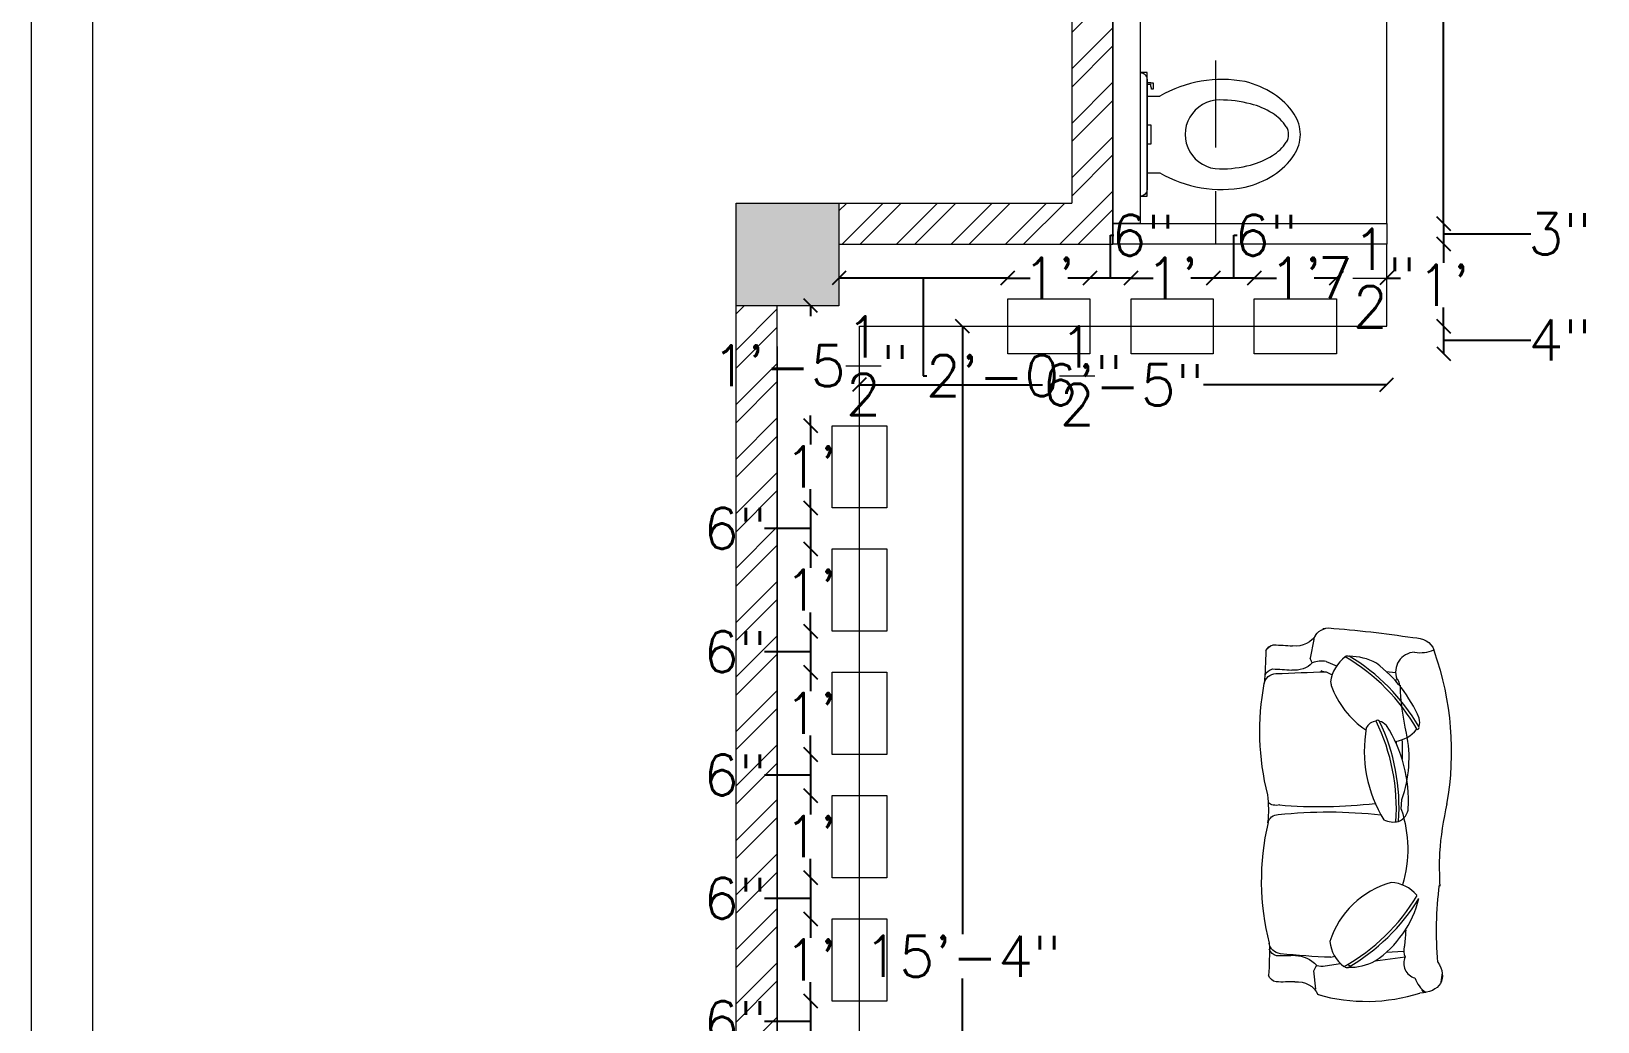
# Model space of a CAD drawing. Header units: inches. Extents: x 111501 to 134888, y 46021 to 52102.
# Drawn here: x 114768.6 to 114997.3, y 48904.9 to 49049.5 of the extents above; entities that cross this region are included whole.
import ezdxf

# ---------------------------------------------------------------- set-up
doc = ezdxf.new("R2010")
doc.units = ezdxf.units.IN
doc.header["$MEASUREMENT"] = 0
doc.linetypes.add('DASHED', pattern=[19.05, 12.7, -6.35])
for name, color, linetype, lineweight in [('column', 252, 'Continuous', 9), ('dimension', 250, 'Continuous', 0), ('FURNITURE', 14, 'Continuous', 18), ('SHEET', 7, 'Continuous', 30), ('wall', 7, 'Continuous', 9)]:
    doc.layers.add(name, color=color, linetype=linetype, lineweight=lineweight)
doc.styles.get("Standard").update_dxf_attribs({"font": 'txt.shx', "height": 6})
doc.dimstyles.new('Standard$0', dxfattribs={"dimtxt": 4, "dimasz": 2, "dimexe": 0.125, "dimexo": 0.125, "dimgap": 0.25, "dimtad": 0, "dimtih": 1, "dimtoh": 1, "dimdec": 1, "dimlfac": -1, "dimzin": 0, "dimdsep": 46, "dimlunit": 4, "dimtxsty": 'Standard', "dimblk": 'OBLIQUE', "dimblk1": 'DOTSMALL', "dimblk2": 'DOTSMALL', "dimcen": 0, "dimse1": 1, "dimse2": 1, "dimadec": 0, "dimazin": 0, "dimtfac": 1, "dimtdec": 1, "dimtofl": 0, "dimtmove": 0, "dimatfit": 3, "dimfxl": 1, "dimtolj": 1, "dimtzin": 0, "dimarcsym": 0})
pattern_1 = [(45, (15993.2226, 1823.8855), (-3.97747564, 3.97747564), []), (45, (15995.874, 1823.8855), (-3.97747564, 3.97747564), [])]

# ---------------------------------------------------------------- blocks, each defined once
blk = doc.blocks.new('so')
at = {"layer": 'FURNITURE'}
for p, q in [((93769.7, 46908.55), (93770.47, 46908.35)), ((93752.34, 46905.16), (93752.51, 46906.52)), ((93770.77, 46907.56), (93771.08, 46904.87)), ((93762.11, 46903.43), (93757.75, 46902.84)), ((93769.43, 46904.14), (93767.18, 46903.8)), ((93760.52, 46902.13), (93757.93, 46901.98)), ((93768.58, 46902.89), (93768.03, 46902.73)), ((93758.31, 46881.28), (93758.24, 46879.86)), ((93759.31, 46862.37), (93758.99, 46862.39)), ((93760.5, 46861.17), (93759.13, 46861.32)), ((93769.27, 46859.7), (93767.77, 46860.37)), ((93769.29, 46861.22), (93768.4, 46861.65)), ((93753.59, 46857.91), (93753.48, 46858.34)), ((93771.08, 46856.49), (93771.61, 46859.22)), ((93777.89, 46857.84), (93777.45, 46857.47)), ((93776, 46857.32), (93774.86, 46857.39)), ((93777.45, 46857.47), (93777.04, 46857.3)), ((93769.77, 46854.9), (93769.47, 46854.89))]:
    blk.add_line(p, q, dxfattribs=at)
for centre, radius, start, end in [((93752.46, 46904.62), 4.07, 18.4048, 56.0401), ((93754.78, 46907.41), 0.592, 8.8705, 94.0542), ((93763.41, 46883.52), 25.81, 74.1393, 107.6386), ((93755.74, 46903.77), 2.22, 335.1345, 74.7005), ((93780.54, 46879.15), 29.07, 119.8296, 148.5746), ((93770.84, 46890.55), 15.56, 124.1523, 166.0404), ((93780.63, 46879.22), 28.66, 119.184, 149.2689), ((93765.94, 46896.04), 8.32, 88.95, 117.4194), ((93765.76, 46903.7), 0.425, 39.9333, 118.7173), ((93766.29, 46903.99), 0.425, 39.9333, 118.7173), ((93763.54, 46900.06), 5.23, 5.8481, 53.1687), ((93769.92, 46901.55), 2.64, 74.0148, 100.6563), ((93755.09, 46901.83), 2.85, 350.2141, 20.7648), ((93756.37, 46904.5), 12.96, 285.2491, 342.4773), ((93759.97, 46897.06), 5.07, 219.4617, 267.8877), ((93759.56, 46880.94), 2.28, 111.7738, 176.8067), ((93787.71, 46881), 29.07, 175.9325, 205.5687), ((93759.48, 46879.97), 3.18, 64.5085, 103.8842), ((93787.69, 46881.11), 28.66, 175.9605, 206.263), ((93744.39, 46872.73), 19.32, 350.1279, 31.5529), ((93777.5, 46879.99), 20.24, 176.5091, 212.6661), ((93759.92, 46866.36), 5.07, 98.3846, 139.5125), ((93679.26, 46871.47), 79.79, 359.9178, 0.1427), ((93757.39, 46868.51), 1.77, 156.9035, 196.4041), ((93756.02, 46869.34), 0.305, 93.719, 203.897), ((93780.82, 46883.9), 29.07, 210.3996, 239.1446), ((93780.9, 46883.82), 28.66, 209.7053, 239.7902), ((93761.85, 46870.2), 1.77, 219.5642, 259.0648), ((93761.83, 46870.19), 1.77, 275.2559, 334.0143), ((93755.99, 46858.63), 13.37, 20.038, 55.9443), ((93774.12, 46875.91), 20.07, 203.2376, 232.6739), ((93761.77, 46868.6), 0.305, 212.0713, 322.2493), ((93756.27, 46861.23), 2.87, 271.8187, 21.7343), ((93763.43, 46863.29), 5.23, 305.8056, 353.1262), ((93764.3, 46862.3), 4.34, 4.7503, 12.2324), ((93765.91, 46867.27), 8.32, 241.5549, 270.0243), ((93769.85, 46864.16), 4.5, 262.578, 288.7751), ((93755.56, 46853.08), 5.35, 81.4491, 112.1737), ((93766.16, 46859.33), 0.425, 240.2569, 319.041)]:
    blk.add_arc(centre, radius, start, end, dxfattribs=at)
at = {"layer": 'FURNITURE', "extrusion": (0, 0, -1)}
for centre, major_axis, ratio, start_param, end_param in [((93757.64, 46904.17), (-5.13, 2.35), 0.618231, 5.500844, 7.184555), ((93773.54, 46909.47), (-3.31, 0.03), 0.909091, 4.616161, 5.890683), ((93775.94, 46852.61), (-59.28, 0.53), 0.909091, 1.527079, 1.573647), ((93776.15, 46905.08), (-1.62, 0.01), 0.909091, 1.838774, 2.80094), ((93689.39, 46899.23), (-63.77, 0.57), 0.909091, 3.056167, 3.251523), ((93767.88, 46905.84), (-3.36, 0.03), 0.909091, 3.452305, 3.740947), ((93773.87, 46910.2), (-0.08, 7.57), 0.730686, 3.178935, 3.779527), ((93890.94, 46901.04), (-113.36, 2.08), 0.701645, 6.254642, 6.313975), ((93921.13, 46888.07), (-163.89, 1.47), 0.909091, 0.062984, 0.077367), ((93759.67, 46900.91), (-1.84, 0.02), 0.909091, 0.073573, 0.254317), ((93764.63, 46809.88), (-102.4, 0.92), 0.909091, 1.601237, 1.67337), ((93775.86, 46848.78), (-59.28, 0.53), 0.909091, 1.527079, 1.573647), ((93775.75, 46900.71), (-1.84, 0.02), 0.909091, 1.671525, 3.054326), ((93776.07, 46901.25), (-1.62, 0.01), 0.909091, 1.838774, 2.80094), ((93921.96, 46889.1), (164.59, 2.24), 0.332533, 3.039374, 3.24171), ((93776.1, 46883.74), (-1.41, 1.06), 0.914805, 2.750316, 4.013629), ((94512.72, 46901.52), (761.68, 30.39), 0.237765, 3.06991, 3.193225), ((93769.2, 46973.97), (1.09, 92.29), 0.86194, 3.038922, 3.227555), ((93776.06, 46879.38), (1.82, 0.64), 0.643947, 4.915204, 6.007097), ((93640.53, 46875.47), (-138.39, 7.62), 0.514907, 2.983139, 3.210922), ((93925.72, 46873.33), (-167.53, 1.5), 0.909091, 6.258896, 6.277374), ((93724.36, 46862.32), (24.04, 24.18), 1, 0.556107, 0.764052), ((93760.41, 46863.29), (-1.84, 0.02), 0.909091, 5.638899, 6.209604), ((93776.49, 46863.15), (-1.84, 0.02), 0.909091, 3.260925, 4.643725), ((93891.41, 46855.42), (-113.27, 4.67), 0.710878, 6.259211, 6.318545), ((93745.95, 47451.69), (-649.87, 5.82), 0.909091, 4.657058, 4.668338), ((93768.59, 46858.41), (-3.26, 0.03), 0.909091, 1.877441, 2.006467), ((93773.86, 46857.98), (-3.31, 0.03), 0.909091, 0.681701, 1.699089), ((93768.37, 46858.41), (-3.36, 0.03), 0.909091, 2.622382, 2.862945), ((93779.28, 46914.66), (-59.28, 0.53), 0.909091, 4.741604, 4.788172), ((93776.7, 46862.24), (-1.62, 0.01), 0.909091, 3.51431, 4.476477), ((93758.3, 46860.31), (4.57, 2.7), 0.675931, 2.302953, 3.269293), ((93773.74, 46854.45), (-3.31, 0.03), 0.909091, 0.424568, 1.699089), ((93776.58, 46858.71), (-1.62, 0.01), 0.909091, 3.51431, 4.476477), ((93792.92, 47096.89), (35.25, 240.83), 0.806916, 3.083864, 3.147073), ((93768.83, 46856.9), (-2.29, 0.02), 0.909091, 3.32703, 4.655766), ((93779.16, 46911.13), (-59.28, 0.53), 0.909091, 4.741604, 4.788172)]:
    blk.add_ellipse(centre, major_axis=major_axis, ratio=ratio, start_param=start_param, end_param=end_param, dxfattribs=at)
at = {"layer": 'FURNITURE'}
for centre, major_axis, ratio, start_param, end_param in [((93640.44, 46884.08), (138.21, 10.34), 0.51003, 6.125714, 6.37511), ((93806.28, 46882.06), (28.59, 1.59), 0.753441, 3.013769, 3.201526), ((93770.96, 46788.62), (-3.01, 92.25), 0.86194, 6.180515, 6.356807), ((93774.94, 46873.78), (12.53, 12.6), 1, 2.00439, 2.558399)]:
    blk.add_ellipse(centre, major_axis=major_axis, ratio=ratio, start_param=start_param, end_param=end_param, dxfattribs=at)
blk.add_open_spline([(93751.68, 46880.48), (93752.13, 46882.86), (93752.89, 46886.84), (93752.75, 46890.88), (93752.7, 46892.51)], degree=3, knots=[0, 0, 0, 0, 10.027834, 16.763705, 16.763705, 16.763705, 16.763705], dxfattribs=at)
blk = doc.blocks.new('A$C2699740B')
at = {"layer": 'FURNITURE'}
for p, q in [((1, 17.05), (1, 1)), ((1, 14.62), (2.86, 14.62)), ((1, 3.43), (2.86, 3.43))]:
    blk.add_line(p, q, dxfattribs=at)
at = {"layer": 'FURNITURE', "linetype": 'Continuous'}
for p, q in [((1, 10.45), (1.54, 10.45)), ((1.54, 10.45), (1.54, 7.61)), ((1.54, 7.61), (1, 7.61))]:
    blk.add_line(p, q, dxfattribs=at)
at = {"layer": 'FURNITURE'}
blk.add_lwpolyline([(0, 0), (1.02, 0), (1.02, 18.06), (0, 18.06)], close=True, dxfattribs=at)
at = {"layer": 'FURNITURE', "linetype": 'Continuous'}
for points in [[(1.53, 16.58), (1, 16.58), (1, 16.35), (1.53, 16.35)], [(1.53, 16.58), (1.87, 16.58), (1.87, 15.63), (1.65, 15.63)], [(1.53, 16.26), (1.53, 16.35)]]:
    blk.add_lwpolyline(points, dxfattribs=at)
blk.add_arc((-0.37, 15.59), 2.01, 0.8881, 19.3392, dxfattribs=at)
at = {"layer": 'FURNITURE', "extrusion": (0, 0, -1)}
for centre, start_param, end_param in [((0, 17.05), 2.356194, 3.926991), ((0, 1), 3.926991, 5.497787)]:
    blk.add_ellipse(centre, major_axis=(-0.709, -0.709), ratio=1, start_param=start_param, end_param=end_param, dxfattribs=at)
at = {"layer": 'FURNITURE'}
for centre, major_axis, start_param, end_param in [((11.95, -1.19), (-12.9, -12.9), 3.740911, 4.44905), ((11.62, 2.43), (10.46, -10.46), 1.79758, 2.102858), ((11.6, 9.03), (3.56, -3.56), 2.356179, 5.497772), ((11.6, -4), (-12.77, -12.77), 3.673654, 3.926975), ((14.16, 6.48), (7.07, -7.07), 1.370664, 1.797579), ((13.26, 2.43), (-8.08, -8.08), 3.368376, 3.673654), ((15.79, 6.48), (4.7, -4.7), 1.370664, 1.797579), ((18, 9.03), (3.81, -3.81), 0.785384, 1.370663), ((19.64, 9.03), (-1.44, -1.44), 2.35618, 2.941459), ((15.79, 11.57), (-4.7, -4.7), 1.343983, 1.770898), ((19.64, 9.03), (-1.44, -1.44), 1.7709, 2.356179), ((18, 9.03), (-3.81, -3.81), 1.770899, 2.356178), ((13.26, 15.63), (-8.08, -8.08), 1.038704, 1.343982), ((14.16, 11.57), (7.07, -7.07), -0.226814, 0.200102), ((11.91, 19.01), (12.74, -12.74), -1.31209, -0.594747), ((11.6, 22.05), (12.77, -12.77), -0.785413, -0.532092), ((11.62, 15.63), (-10.46, -10.46), 1.038704, 1.343982)]:
    blk.add_ellipse(centre, major_axis=major_axis, ratio=1, start_param=start_param, end_param=end_param, dxfattribs=at)
blk = doc.blocks.new('_Oblique')
at = {"color": 0, "linetype": 'ByBlock', "lineweight": -2}
blk.add_line((-0.5, -0.5), (0.5, 0.5), dxfattribs=at)
blk = doc.blocks.new('*D1002')
at = {"layer": 'Defpoints', "color": 0, "transparency": 16777216}
for p in [(114966.52, 49108.92), (114966.52, 49021.42), (114974.81, 49021.42)]:
    blk.add_point(p, dxfattribs=at)
at = {"layer": 'dimension', "color": 0, "lineweight": -2, "transparency": 16777216}
for p, q in [((114974.81, 49108.92), (114974.81, 49072.42)), ((114974.81, 49021.42), (114974.81, 49057.92))]:
    blk.add_line(p, q, dxfattribs=at)
at = {"layer": 'dimension', "color": 0, "lineweight": -2, "transparency": 16777216, "xscale": 2, "yscale": 2, "zscale": 2}
for p, rotation in [((114974.81, 49108.92), 90), ((114974.81, 49021.42), 270)]:
    blk.add_blockref('_Oblique', p, dxfattribs=dict(at, rotation=rotation))
at = {"layer": 'dimension', "color": 0, "lineweight": 5, "transparency": 16777216, "insert": (114974.81, 49065.17), "char_height": 6, "attachment_point": 5}
blk.add_mtext('\\A1;7\'-3{\\H1.000000x;\\S1/2;}"', dxfattribs=at)
blk = doc.blocks.new('_DOTSMALL')
at = {"color": 0, "linetype": 'ByBlock', "lineweight": -2, "const_width": 0.5}
blk.add_lwpolyline([(-0.0625, 0, 1), (0.0625, 0, 1)], format="xyb", close=True, dxfattribs=at)
blk = doc.blocks.new('*D1003')
at = {"layer": 'Defpoints', "color": 0, "lineweight": 5, "transparency": 16777216}
for p in [(114966.52, 49021.42), (114965.75, 49018.42), (114974.81, 49018.42)]:
    blk.add_point(p, dxfattribs=at)
at = {"layer": 'dimension', "color": 0, "lineweight": -2, "transparency": 16777216}
for p, q in [((114974.81, 49021.42), (114974.81, 49018.42)), ((114974.81, 49019.92), (114987.06, 49019.92)), ((114987.06, 49019.92), (114987.56, 49019.92))]:
    blk.add_line(p, q, dxfattribs=at)
at = {"layer": 'dimension', "color": 0, "lineweight": -2, "transparency": 16777216, "xscale": 2, "yscale": 2, "zscale": 2}
for p, rotation in [((114974.81, 49021.42), 90), ((114974.81, 49018.42), 270)]:
    blk.add_blockref('_Oblique', p, dxfattribs=dict(at, rotation=rotation))
at = {"layer": 'dimension', "color": 0, "lineweight": 5, "transparency": 16777216, "insert": (114991.81, 49019.92), "char_height": 6, "attachment_point": 5}
blk.add_mtext('\\A1;3"', dxfattribs=at)
blk = doc.blocks.new('*D1004')
at = {"layer": 'Defpoints', "color": 0, "lineweight": 5, "transparency": 16777216}
for p in [(114965.75, 49018.42), (114966.52, 49006.42), (114974.81, 49006.42)]:
    blk.add_point(p, dxfattribs=at)
at = {"layer": 'dimension', "color": 0, "lineweight": -2, "transparency": 16777216}
for p, q in [((114974.81, 49018.42), (114974.81, 49015.67)), ((114974.81, 49006.42), (114974.81, 49009.17))]:
    blk.add_line(p, q, dxfattribs=at)
at = {"layer": 'dimension', "color": 0, "lineweight": -2, "transparency": 16777216, "xscale": 2, "yscale": 2, "zscale": 2}
for p, rotation in [((114974.81, 49018.42), 90), ((114974.81, 49006.42), 270)]:
    blk.add_blockref('_Oblique', p, dxfattribs=dict(at, rotation=rotation))
at = {"layer": 'dimension', "color": 0, "lineweight": 5, "transparency": 16777216, "insert": (114974.81, 49012.42), "char_height": 6, "attachment_point": 5}
blk.add_mtext("\\A1;1'", dxfattribs=at)
blk = doc.blocks.new('*D1005')
at = {"layer": 'Defpoints', "color": 0, "lineweight": 5, "transparency": 16777216}
for p in [(114966.52, 49006.42), (114959.18, 49002.42), (114974.81, 49002.42)]:
    blk.add_point(p, dxfattribs=at)
at = {"layer": 'dimension', "color": 0, "lineweight": -2, "transparency": 16777216}
for p, q in [((114974.81, 49006.42), (114974.81, 49002.42)), ((114974.81, 49004.42), (114987.06, 49004.42)), ((114987.06, 49004.42), (114987.56, 49004.42))]:
    blk.add_line(p, q, dxfattribs=at)
at = {"layer": 'dimension', "color": 0, "lineweight": -2, "transparency": 16777216, "xscale": 2, "yscale": 2, "zscale": 2}
for p, rotation in [((114974.81, 49006.42), 90), ((114974.81, 49002.42), 270)]:
    blk.add_blockref('_Oblique', p, dxfattribs=dict(at, rotation=rotation))
at = {"layer": 'dimension', "color": 0, "lineweight": 5, "transparency": 16777216, "insert": (114991.81, 49004.42), "char_height": 6, "attachment_point": 5}
blk.add_mtext('\\A1;4"', dxfattribs=at)
blk = doc.blocks.new('*D1009')
at = {"layer": 'Defpoints', "color": 0, "transparency": 16777216}
for p in [(114889.52, 49006.42), (114966.52, 49006.42), (114966.52, 48997.88)]:
    blk.add_point(p, dxfattribs=at)
at = {"layer": 'dimension', "color": 0, "lineweight": -2, "transparency": 16777216}
for p, q in [((114889.52, 48997.88), (114916.27, 48997.88)), ((114966.52, 48997.88), (114939.77, 48997.88))]:
    blk.add_line(p, q, dxfattribs=at)
at = {"layer": 'dimension', "color": 0, "lineweight": -2, "transparency": 16777216, "xscale": 2, "yscale": 2, "zscale": 2, "rotation": 180}
blk.add_blockref('_Oblique', (114889.52, 48997.88), dxfattribs=at)
at = {"layer": 'dimension', "color": 0, "lineweight": -2, "transparency": 16777216, "xscale": 2, "yscale": 2, "zscale": 2}
blk.add_blockref('_Oblique', (114966.52, 48997.88), dxfattribs=at)
at = {"layer": 'dimension', "color": 0, "lineweight": 5, "transparency": 16777216, "insert": (114928.02, 48997.88), "char_height": 6, "attachment_point": 5}
blk.add_mtext('\\A1;6\'-5"', dxfattribs=at)
blk = doc.blocks.new('*D1010')
at = {"layer": 'Defpoints', "color": 0, "transparency": 16777216}
for p in [(114889.52, 49006.42), (114889.52, 48822.49), (114904.57, 48822.49)]:
    blk.add_point(p, dxfattribs=at)
at = {"layer": 'dimension', "color": 0, "lineweight": -2, "transparency": 16777216}
for p, q in [((114904.57, 49006.42), (114904.57, 48917.7)), ((114904.57, 48822.49), (114904.57, 48911.2))]:
    blk.add_line(p, q, dxfattribs=at)
at = {"layer": 'dimension', "color": 0, "lineweight": -2, "transparency": 16777216, "xscale": 2, "yscale": 2, "zscale": 2}
for p, rotation in [((114904.57, 49006.42), 90), ((114904.57, 48822.49), 270)]:
    blk.add_blockref('_Oblique', p, dxfattribs=dict(at, rotation=rotation))
at = {"layer": 'dimension', "color": 0, "lineweight": 5, "transparency": 16777216, "insert": (114904.57, 48914.45), "char_height": 6, "attachment_point": 5}
blk.add_mtext('\\A1;15\'-4"', dxfattribs=at)
blk = doc.blocks.new('*D1011')
at = {"layer": 'Defpoints', "color": 0, "transparency": 16777216}
for p in [(114966.52, 49013.46), (114959.18, 49010.42), (114966.52, 49010.42)]:
    blk.add_point(p, dxfattribs=at)
at = {"layer": 'dimension', "color": 0, "lineweight": -2, "transparency": 16777216}
for p, q in [((114959.18, 49013.46), (114957.18, 49013.46)), ((114966.52, 49013.46), (114968.52, 49013.46))]:
    blk.add_line(p, q, dxfattribs=at)
at = {"layer": 'dimension', "color": 0, "lineweight": -2, "transparency": 16777216, "xscale": 2, "yscale": 2, "zscale": 2}
blk.add_blockref('_Oblique', (114959.18, 49013.46), dxfattribs=at)
at = {"layer": 'dimension', "color": 0, "lineweight": -2, "transparency": 16777216, "xscale": 2, "yscale": 2, "zscale": 2, "rotation": 180}
blk.add_blockref('_Oblique', (114966.52, 49013.46), dxfattribs=at)
at = {"layer": 'dimension', "color": 0, "lineweight": 5, "transparency": 16777216, "insert": (114963.6, 49013.46), "char_height": 6, "attachment_point": 5}
blk.add_mtext('\\A1;7{\\H1.000000x;\\S1/2;}"', dxfattribs=at)
blk = doc.blocks.new('*D1012')
at = {"layer": 'Defpoints', "color": 0, "lineweight": 5, "transparency": 16777216}
for p in [(114947.18, 49013.46), (114947.18, 49010.42), (114959.18, 49010.42)]:
    blk.add_point(p, dxfattribs=at)
at = {"layer": 'dimension', "color": 0, "lineweight": -2, "transparency": 16777216}
for p, q in [((114947.18, 49013.46), (114950.43, 49013.46)), ((114959.18, 49013.46), (114955.93, 49013.46))]:
    blk.add_line(p, q, dxfattribs=at)
at = {"layer": 'dimension', "color": 0, "lineweight": -2, "transparency": 16777216, "xscale": 2, "yscale": 2, "zscale": 2, "rotation": 180}
blk.add_blockref('_Oblique', (114947.18, 49013.46), dxfattribs=at)
at = {"layer": 'dimension', "color": 0, "lineweight": -2, "transparency": 16777216, "xscale": 2, "yscale": 2, "zscale": 2}
blk.add_blockref('_Oblique', (114959.18, 49013.46), dxfattribs=at)
at = {"layer": 'dimension', "color": 0, "lineweight": 5, "transparency": 16777216, "insert": (114953.18, 49013.46), "char_height": 6, "attachment_point": 5}
blk.add_mtext("\\A1;1'", dxfattribs=at)
blk = doc.blocks.new('*D1013')
at = {"layer": 'Defpoints', "color": 0, "lineweight": 5, "transparency": 16777216}
for p in [(114941.18, 49013.46), (114941.18, 49010.42), (114947.18, 49010.42)]:
    blk.add_point(p, dxfattribs=at)
at = {"layer": 'dimension', "color": 0, "lineweight": -2, "transparency": 16777216}
for p, q in [((114944.18, 49013.46), (114944.18, 49019.71)), ((114944.18, 49019.71), (114944.68, 49019.71)), ((114947.18, 49013.46), (114941.18, 49013.46))]:
    blk.add_line(p, q, dxfattribs=at)
at = {"layer": 'dimension', "color": 0, "lineweight": -2, "transparency": 16777216, "xscale": 2, "yscale": 2, "zscale": 2, "rotation": 180}
blk.add_blockref('_Oblique', (114941.18, 49013.46), dxfattribs=at)
at = {"layer": 'dimension', "color": 0, "lineweight": -2, "transparency": 16777216, "xscale": 2, "yscale": 2, "zscale": 2}
blk.add_blockref('_Oblique', (114947.18, 49013.46), dxfattribs=at)
at = {"layer": 'dimension', "color": 0, "lineweight": 5, "transparency": 16777216, "insert": (114948.93, 49019.71), "char_height": 6, "attachment_point": 5}
blk.add_mtext('\\A1;6"', dxfattribs=at)
blk = doc.blocks.new('*D1014')
at = {"layer": 'Defpoints', "color": 0, "lineweight": 5, "transparency": 16777216}
for p in [(114929.18, 49013.46), (114929.18, 49010.42), (114941.18, 49010.42)]:
    blk.add_point(p, dxfattribs=at)
at = {"layer": 'dimension', "color": 0, "lineweight": -2, "transparency": 16777216}
for p, q in [((114929.18, 49013.46), (114932.43, 49013.46)), ((114941.18, 49013.46), (114937.93, 49013.46))]:
    blk.add_line(p, q, dxfattribs=at)
at = {"layer": 'dimension', "color": 0, "lineweight": -2, "transparency": 16777216, "xscale": 2, "yscale": 2, "zscale": 2, "rotation": 180}
blk.add_blockref('_Oblique', (114929.18, 49013.46), dxfattribs=at)
at = {"layer": 'dimension', "color": 0, "lineweight": -2, "transparency": 16777216, "xscale": 2, "yscale": 2, "zscale": 2}
blk.add_blockref('_Oblique', (114941.18, 49013.46), dxfattribs=at)
at = {"layer": 'dimension', "color": 0, "lineweight": 5, "transparency": 16777216, "insert": (114935.18, 49013.46), "char_height": 6, "attachment_point": 5}
blk.add_mtext("\\A1;1'", dxfattribs=at)
blk = doc.blocks.new('*D1015')
at = {"layer": 'Defpoints', "color": 0, "lineweight": 5, "transparency": 16777216}
for p in [(114923.18, 49013.46), (114923.18, 49010.42), (114929.18, 49010.42)]:
    blk.add_point(p, dxfattribs=at)
at = {"layer": 'dimension', "color": 0, "lineweight": -2, "transparency": 16777216}
for p, q in [((114926.18, 49013.46), (114926.18, 49019.71)), ((114926.18, 49019.71), (114926.68, 49019.71)), ((114929.18, 49013.46), (114923.18, 49013.46))]:
    blk.add_line(p, q, dxfattribs=at)
at = {"layer": 'dimension', "color": 0, "lineweight": -2, "transparency": 16777216, "xscale": 2, "yscale": 2, "zscale": 2, "rotation": 180}
blk.add_blockref('_Oblique', (114923.18, 49013.46), dxfattribs=at)
at = {"layer": 'dimension', "color": 0, "lineweight": -2, "transparency": 16777216, "xscale": 2, "yscale": 2, "zscale": 2}
blk.add_blockref('_Oblique', (114929.18, 49013.46), dxfattribs=at)
at = {"layer": 'dimension', "color": 0, "lineweight": 5, "transparency": 16777216, "insert": (114930.93, 49019.71), "char_height": 6, "attachment_point": 5}
blk.add_mtext('\\A1;6"', dxfattribs=at)
blk = doc.blocks.new('*D1016')
at = {"layer": 'Defpoints', "color": 0, "lineweight": 5, "transparency": 16777216}
for p in [(114911.18, 49013.46), (114911.18, 49010.42), (114923.18, 49010.42)]:
    blk.add_point(p, dxfattribs=at)
at = {"layer": 'dimension', "color": 0, "lineweight": -2, "transparency": 16777216}
for p, q in [((114911.18, 49013.46), (114914.43, 49013.46)), ((114923.18, 49013.46), (114919.93, 49013.46))]:
    blk.add_line(p, q, dxfattribs=at)
at = {"layer": 'dimension', "color": 0, "lineweight": -2, "transparency": 16777216, "xscale": 2, "yscale": 2, "zscale": 2, "rotation": 180}
blk.add_blockref('_Oblique', (114911.18, 49013.46), dxfattribs=at)
at = {"layer": 'dimension', "color": 0, "lineweight": -2, "transparency": 16777216, "xscale": 2, "yscale": 2, "zscale": 2}
blk.add_blockref('_Oblique', (114923.18, 49013.46), dxfattribs=at)
at = {"layer": 'dimension', "color": 0, "lineweight": 5, "transparency": 16777216, "insert": (114917.18, 49013.46), "char_height": 6, "attachment_point": 5}
blk.add_mtext("\\A1;1'", dxfattribs=at)
blk = doc.blocks.new('*D1017')
at = {"layer": 'Defpoints', "color": 0, "lineweight": 5, "transparency": 16777216}
for p in [(114886.52, 49016.42), (114886.52, 49013.46), (114911.18, 49010.42)]:
    blk.add_point(p, dxfattribs=at)
at = {"layer": 'dimension', "color": 0, "lineweight": -2, "transparency": 16777216}
for p, q in [((114911.18, 49013.46), (114886.52, 49013.46)), ((114898.85, 49013.46), (114898.85, 48999.21)), ((114898.85, 48999.21), (114899.35, 48999.21))]:
    blk.add_line(p, q, dxfattribs=at)
at = {"layer": 'dimension', "color": 0, "lineweight": -2, "transparency": 16777216, "xscale": 2, "yscale": 2, "zscale": 2, "rotation": 180}
blk.add_blockref('_Oblique', (114886.52, 49013.46), dxfattribs=at)
at = {"layer": 'dimension', "color": 0, "lineweight": -2, "transparency": 16777216, "xscale": 2, "yscale": 2, "zscale": 2}
blk.add_blockref('_Oblique', (114911.18, 49013.46), dxfattribs=at)
at = {"layer": 'dimension', "color": 0, "lineweight": 5, "transparency": 16777216, "insert": (114913.6, 48999.21), "char_height": 6, "attachment_point": 5}
blk.add_mtext('\\A1;2\'-0{\\H1.000000x;\\S1/2;}"', dxfattribs=at)
blk = doc.blocks.new('*D1018')
at = {"layer": 'Defpoints', "color": 0, "transparency": 16777216}
for p in [(114882.39, 49009.42), (114885.52, 49009.42), (114885.52, 48991.91)]:
    blk.add_point(p, dxfattribs=at)
at = {"layer": 'dimension', "color": 0, "lineweight": -2, "transparency": 16777216}
for p, q in [((114882.39, 49009.42), (114882.39, 49007.91)), ((114882.39, 48991.91), (114882.39, 48993.41))]:
    blk.add_line(p, q, dxfattribs=at)
at = {"layer": 'dimension', "color": 0, "lineweight": -2, "transparency": 16777216, "xscale": 2, "yscale": 2, "zscale": 2}
for p, rotation in [((114882.39, 49009.42), 90), ((114882.39, 48991.91), 270)]:
    blk.add_blockref('_Oblique', p, dxfattribs=dict(at, rotation=rotation))
at = {"layer": 'dimension', "color": 0, "lineweight": 5, "transparency": 16777216, "insert": (114882.39, 49000.66), "char_height": 6, "attachment_point": 5}
blk.add_mtext('\\A1;1\'-5{\\H1.000000x;\\S1/2;}"', dxfattribs=at)
blk = doc.blocks.new('*D1019')
at = {"layer": 'Defpoints', "color": 0, "lineweight": 5, "transparency": 16777216}
for p in [(114885.52, 48991.91), (114882.39, 48979.91), (114885.52, 48979.91)]:
    blk.add_point(p, dxfattribs=at)
at = {"layer": 'dimension', "color": 0, "lineweight": -2, "transparency": 16777216}
for p, q in [((114882.39, 48991.91), (114882.39, 48989.16)), ((114882.39, 48979.91), (114882.39, 48982.66))]:
    blk.add_line(p, q, dxfattribs=at)
at = {"layer": 'dimension', "color": 0, "lineweight": -2, "transparency": 16777216, "xscale": 2, "yscale": 2, "zscale": 2}
for p, rotation in [((114882.39, 48991.91), 90), ((114882.39, 48979.91), 270)]:
    blk.add_blockref('_Oblique', p, dxfattribs=dict(at, rotation=rotation))
at = {"layer": 'dimension', "color": 0, "lineweight": 5, "transparency": 16777216, "insert": (114882.39, 48985.91), "char_height": 6, "attachment_point": 5}
blk.add_mtext("\\A1;1'", dxfattribs=at)
blk = doc.blocks.new('*D1020')
at = {"layer": 'Defpoints', "color": 0, "lineweight": 5, "transparency": 16777216}
for p in [(114885.52, 48979.91), (114882.39, 48973.91), (114887.12, 48973.91)]:
    blk.add_point(p, dxfattribs=at)
at = {"layer": 'dimension', "color": 0, "lineweight": -2, "transparency": 16777216}
for p, q in [((114882.39, 48979.91), (114882.39, 48973.91)), ((114876.14, 48976.91), (114875.64, 48976.91)), ((114882.39, 48976.91), (114876.14, 48976.91))]:
    blk.add_line(p, q, dxfattribs=at)
at = {"layer": 'dimension', "color": 0, "lineweight": -2, "transparency": 16777216, "xscale": 2, "yscale": 2, "zscale": 2}
for p, rotation in [((114882.39, 48979.91), 90), ((114882.39, 48973.91), 270)]:
    blk.add_blockref('_Oblique', p, dxfattribs=dict(at, rotation=rotation))
at = {"layer": 'dimension', "color": 0, "lineweight": 5, "transparency": 16777216, "insert": (114871.39, 48976.91), "char_height": 6, "attachment_point": 5}
blk.add_mtext('\\A1;6"', dxfattribs=at)
blk = doc.blocks.new('*D1021')
at = {"layer": 'Defpoints', "color": 0, "lineweight": 5, "transparency": 16777216}
for p in [(114887.12, 48973.91), (114882.39, 48961.91), (114886.63, 48961.91)]:
    blk.add_point(p, dxfattribs=at)
at = {"layer": 'dimension', "color": 0, "lineweight": -2, "transparency": 16777216}
for p, q in [((114882.39, 48973.91), (114882.39, 48971.16)), ((114882.39, 48961.91), (114882.39, 48964.66))]:
    blk.add_line(p, q, dxfattribs=at)
at = {"layer": 'dimension', "color": 0, "lineweight": -2, "transparency": 16777216, "xscale": 2, "yscale": 2, "zscale": 2}
for p, rotation in [((114882.39, 48973.91), 90), ((114882.39, 48961.91), 270)]:
    blk.add_blockref('_Oblique', p, dxfattribs=dict(at, rotation=rotation))
at = {"layer": 'dimension', "color": 0, "lineweight": 5, "transparency": 16777216, "insert": (114882.39, 48967.91), "char_height": 6, "attachment_point": 5}
blk.add_mtext("\\A1;1'", dxfattribs=at)
blk = doc.blocks.new('*D1022')
at = {"layer": 'Defpoints', "color": 0, "lineweight": 5, "transparency": 16777216}
for p in [(114886.63, 48961.91), (114882.39, 48955.91), (114889.52, 48955.91)]:
    blk.add_point(p, dxfattribs=at)
at = {"layer": 'dimension', "color": 0, "lineweight": -2, "transparency": 16777216}
for p, q in [((114882.39, 48961.91), (114882.39, 48955.91)), ((114876.14, 48958.91), (114875.64, 48958.91)), ((114882.39, 48958.91), (114876.14, 48958.91))]:
    blk.add_line(p, q, dxfattribs=at)
at = {"layer": 'dimension', "color": 0, "lineweight": -2, "transparency": 16777216, "xscale": 2, "yscale": 2, "zscale": 2}
for p, rotation in [((114882.39, 48961.91), 90), ((114882.39, 48955.91), 270)]:
    blk.add_blockref('_Oblique', p, dxfattribs=dict(at, rotation=rotation))
at = {"layer": 'dimension', "color": 0, "lineweight": 5, "transparency": 16777216, "insert": (114871.39, 48958.91), "char_height": 6, "attachment_point": 5}
blk.add_mtext('\\A1;6"', dxfattribs=at)
blk = doc.blocks.new('*D1023')
at = {"layer": 'Defpoints', "color": 0, "lineweight": 5, "transparency": 16777216}
for p in [(114889.52, 48955.91), (114882.39, 48943.91), (114888.1, 48943.91)]:
    blk.add_point(p, dxfattribs=at)
at = {"layer": 'dimension', "color": 0, "lineweight": -2, "transparency": 16777216}
for p, q in [((114882.39, 48955.91), (114882.39, 48953.16)), ((114882.39, 48943.91), (114882.39, 48946.66))]:
    blk.add_line(p, q, dxfattribs=at)
at = {"layer": 'dimension', "color": 0, "lineweight": -2, "transparency": 16777216, "xscale": 2, "yscale": 2, "zscale": 2}
for p, rotation in [((114882.39, 48955.91), 90), ((114882.39, 48943.91), 270)]:
    blk.add_blockref('_Oblique', p, dxfattribs=dict(at, rotation=rotation))
at = {"layer": 'dimension', "color": 0, "lineweight": 5, "transparency": 16777216, "insert": (114882.39, 48949.91), "char_height": 6, "attachment_point": 5}
blk.add_mtext("\\A1;1'", dxfattribs=at)
blk = doc.blocks.new('*D1024')
at = {"layer": 'Defpoints', "color": 0, "lineweight": 5, "transparency": 16777216}
for p in [(114888.1, 48943.91), (114882.39, 48937.91), (114888.1, 48937.91)]:
    blk.add_point(p, dxfattribs=at)
at = {"layer": 'dimension', "color": 0, "lineweight": -2, "transparency": 16777216}
for p, q in [((114882.39, 48943.91), (114882.39, 48937.91)), ((114876.14, 48940.91), (114875.64, 48940.91)), ((114882.39, 48940.91), (114876.14, 48940.91))]:
    blk.add_line(p, q, dxfattribs=at)
at = {"layer": 'dimension', "color": 0, "lineweight": -2, "transparency": 16777216, "xscale": 2, "yscale": 2, "zscale": 2}
for p, rotation in [((114882.39, 48943.91), 90), ((114882.39, 48937.91), 270)]:
    blk.add_blockref('_Oblique', p, dxfattribs=dict(at, rotation=rotation))
at = {"layer": 'dimension', "color": 0, "lineweight": 5, "transparency": 16777216, "insert": (114871.39, 48940.91), "char_height": 6, "attachment_point": 5}
blk.add_mtext('\\A1;6"', dxfattribs=at)
blk = doc.blocks.new('*D1025')
at = {"layer": 'Defpoints', "color": 0, "lineweight": 5, "transparency": 16777216}
for p in [(114888.1, 48937.91), (114882.39, 48925.91), (114886.95, 48925.91)]:
    blk.add_point(p, dxfattribs=at)
at = {"layer": 'dimension', "color": 0, "lineweight": -2, "transparency": 16777216}
for p, q in [((114882.39, 48937.91), (114882.39, 48935.16)), ((114882.39, 48925.91), (114882.39, 48928.66))]:
    blk.add_line(p, q, dxfattribs=at)
at = {"layer": 'dimension', "color": 0, "lineweight": -2, "transparency": 16777216, "xscale": 2, "yscale": 2, "zscale": 2}
for p, rotation in [((114882.39, 48937.91), 90), ((114882.39, 48925.91), 270)]:
    blk.add_blockref('_Oblique', p, dxfattribs=dict(at, rotation=rotation))
at = {"layer": 'dimension', "color": 0, "lineweight": 5, "transparency": 16777216, "insert": (114882.39, 48931.91), "char_height": 6, "attachment_point": 5}
blk.add_mtext("\\A1;1'", dxfattribs=at)
blk = doc.blocks.new('*D1026')
at = {"layer": 'Defpoints', "color": 0, "lineweight": 5, "transparency": 16777216}
for p in [(114886.95, 48925.91), (114882.39, 48919.91), (114887.77, 48919.91)]:
    blk.add_point(p, dxfattribs=at)
at = {"layer": 'dimension', "color": 0, "lineweight": -2, "transparency": 16777216}
for p, q in [((114882.39, 48925.91), (114882.39, 48919.91)), ((114876.14, 48922.91), (114875.64, 48922.91)), ((114882.39, 48922.91), (114876.14, 48922.91))]:
    blk.add_line(p, q, dxfattribs=at)
at = {"layer": 'dimension', "color": 0, "lineweight": -2, "transparency": 16777216, "xscale": 2, "yscale": 2, "zscale": 2}
for p, rotation in [((114882.39, 48925.91), 90), ((114882.39, 48919.91), 270)]:
    blk.add_blockref('_Oblique', p, dxfattribs=dict(at, rotation=rotation))
at = {"layer": 'dimension', "color": 0, "lineweight": 5, "transparency": 16777216, "insert": (114871.39, 48922.91), "char_height": 6, "attachment_point": 5}
blk.add_mtext('\\A1;6"', dxfattribs=at)
blk = doc.blocks.new('*D1027')
at = {"layer": 'Defpoints', "color": 0, "lineweight": 5, "transparency": 16777216}
for p in [(114887.77, 48919.91), (114882.39, 48907.91), (114887.12, 48907.91)]:
    blk.add_point(p, dxfattribs=at)
at = {"layer": 'dimension', "color": 0, "lineweight": -2, "transparency": 16777216}
for p, q in [((114882.39, 48919.91), (114882.39, 48917.16)), ((114882.39, 48907.91), (114882.39, 48910.66))]:
    blk.add_line(p, q, dxfattribs=at)
at = {"layer": 'dimension', "color": 0, "lineweight": -2, "transparency": 16777216, "xscale": 2, "yscale": 2, "zscale": 2}
for p, rotation in [((114882.39, 48919.91), 90), ((114882.39, 48907.91), 270)]:
    blk.add_blockref('_Oblique', p, dxfattribs=dict(at, rotation=rotation))
at = {"layer": 'dimension', "color": 0, "lineweight": 5, "transparency": 16777216, "insert": (114882.39, 48913.91), "char_height": 6, "attachment_point": 5}
blk.add_mtext("\\A1;1'", dxfattribs=at)
blk = doc.blocks.new('*D1028')
at = {"layer": 'Defpoints', "color": 0, "lineweight": 5, "transparency": 16777216}
for p in [(114887.12, 48907.91), (114882.39, 48901.91), (114885.52, 48901.91)]:
    blk.add_point(p, dxfattribs=at)
at = {"layer": 'dimension', "color": 0, "lineweight": -2, "transparency": 16777216}
for p, q in [((114882.39, 48907.91), (114882.39, 48901.91)), ((114876.14, 48904.91), (114875.64, 48904.91)), ((114882.39, 48904.91), (114876.14, 48904.91))]:
    blk.add_line(p, q, dxfattribs=at)
at = {"layer": 'dimension', "color": 0, "lineweight": -2, "transparency": 16777216, "xscale": 2, "yscale": 2, "zscale": 2}
for p, rotation in [((114882.39, 48907.91), 90), ((114882.39, 48901.91), 270)]:
    blk.add_blockref('_Oblique', p, dxfattribs=dict(at, rotation=rotation))
at = {"layer": 'dimension', "color": 0, "lineweight": 5, "transparency": 16777216, "insert": (114871.39, 48904.91), "char_height": 6, "attachment_point": 5}
blk.add_mtext('\\A1;6"', dxfattribs=at)

msp = doc.modelspace()

# ---------------------------------------------------------------- hatches: boundary and pattern name
at = {"layer": 'column'}
msp.add_hatch(color=256, dxfattribs=at).paths.add_polyline_path([(114871.52, 49024.42), (114871.52, 49009.42), (114886.52, 49009.42), (114886.52, 49024.42)])
at = {"layer": 'wall', "lineweight": 5}
h = msp.add_hatch(dxfattribs=at)
h.set_pattern_fill('ANSI32', color=256, scale=15, style=0)
h.set_pattern_definition(pattern_1)
h.paths.add_polyline_path([(114886.52, 49018.42), (114886.52, 49024.42), (114920.52, 49024.42), (114920.52, 49134.42), (114926.52, 49134.42), (114926.52, 49125.93), (114926.52, 49107.88), (114926.52, 49098.93), (114926.52, 49080.87), (114926.52, 49072.41), (114926.52, 49054.35), (114926.52, 49043.45), (114926.52, 49025.4), (114926.52, 49018.42)])
h.paths.add_polyline_path([(114920.52, 49149.42), (114926.52, 49149.42), (114926.52, 49338.34), (114920.52, 49338.34)])
h = msp.add_hatch(dxfattribs=at)
h.set_pattern_fill('ANSI32', color=256, scale=15, style=0)
h.set_pattern_definition(pattern_1)
h.paths.add_polyline_path([(114871.52, 48822.49), (114871.52, 49009.42), (114877.52, 49009.42), (114877.52, 48822.49)])

# ---------------------------------------------------------------- linework, layer by layer
at = {"layer": 'column'}
msp.add_lwpolyline([(114871.52, 49024.42), (114886.52, 49024.42), (114886.52, 49009.42), (114871.52, 49009.42)], close=True, dxfattribs=at)
at = {"layer": 'FURNITURE', "linetype": 'DASHED', "lineweight": 5}
msp.add_line((114941.52, 49121.42), (114941.52, 49018.42), dxfattribs=at)
at = {"layer": 'FURNITURE', "lineweight": 5}
msp.add_line((114966.52, 49021.42), (114966.52, 49108.92), dxfattribs=at)
for points in [[(114926.52, 49134.42), (114930.52, 49134.42), (114930.52, 49021.42), (114926.52, 49021.42)], [(114926.52, 49021.42), (114966.52, 49021.42), (114966.52, 49018.42), (114926.52, 49018.42)], [(114911.18, 49010.42), (114923.18, 49010.42), (114923.18, 49002.42), (114911.18, 49002.42)], [(114929.18, 49010.42), (114941.18, 49010.42), (114941.18, 49002.42), (114929.18, 49002.42)], [(114947.18, 49010.42), (114959.18, 49010.42), (114959.18, 49002.42), (114947.18, 49002.42)], [(114893.52, 48991.91), (114893.52, 48979.91), (114885.52, 48979.91), (114885.52, 48991.91)], [(114893.52, 48973.91), (114893.52, 48961.91), (114885.52, 48961.91), (114885.52, 48973.91)], [(114893.52, 48955.91), (114893.52, 48943.91), (114885.52, 48943.91), (114885.52, 48955.91)], [(114893.52, 48937.91), (114893.52, 48925.91), (114885.52, 48925.91), (114885.52, 48937.91)], [(114893.52, 48919.91), (114893.52, 48907.91), (114885.52, 48907.91), (114885.52, 48919.91)]]:
    msp.add_lwpolyline(points, close=True, dxfattribs=at)
for points in [[(114889.52, 49006.42), (114966.52, 49006.42), (114966.52, 49018.42), (114926.52, 49018.42)], [(114889.52, 48822.49), (114889.52, 49006.42)], [(114877.52, 49003.49), (114877.52, 48822.49), (114889.52, 48822.49)]]:
    msp.add_lwpolyline(points, dxfattribs=at)
at = {"layer": 'SHEET', "color": 0, "lineweight": 5, "ltscale": 25}
for points in [[(114768.6, 48151.32), (115452.89, 48151.32), (115452.89, 49887.86), (114768.6, 49887.86)], [(114777.52, 48160.24), (115443.97, 48160.24), (115443.97, 49878.94), (114777.52, 49878.94)]]:
    msp.add_lwpolyline(points, close=True, dxfattribs=at)
at = {"layer": 'wall'}
for p, q in [((114920.52, 49134.42), (114920.52, 49024.42)), ((114926.52, 49134.42), (114926.52, 49018.42)), ((114886.52, 49024.42), (114920.52, 49024.42)), ((114886.52, 49018.42), (114926.52, 49018.42)), ((114871.52, 48822.49), (114871.52, 49009.42)), ((114877.52, 48822.49), (114877.52, 49009.42))]:
    msp.add_line(p, q, dxfattribs=at)

# ---------------------------------------------------------------- block references
at = {"layer": 'FURNITURE', "lineweight": 0}
msp.add_blockref('A$C2699740B', (114930.52, 49025.4), dxfattribs=at)
at = {"layer": 'FURNITURE', "lineweight": 5, "rotation": 180}
msp.add_blockref('so', (208726.95, 95817.2), dxfattribs=at)

# ---------------------------------------------------------------- dimensions: what is measured, and where the dimension line sits
at = {"layer": 'dimension', "lineweight": 5}
for base, p1, p2, picture, middle in [((114974.81, 49021.42), (114966.52, 49108.92), (114966.52, 49021.42), '*D1002', (114974.81, 49065.17)), ((114882.39, 49009.42), (114885.52, 48991.91), (114885.52, 49009.42), '*D1018', (114882.39, 49000.66)), ((114904.57, 48822.49), (114889.52, 49006.42), (114889.52, 48822.49), '*D1010', (114904.57, 48914.45))]:
    dim = msp.add_linear_dim(base=base, p1=p1, p2=p2, angle=90, dimstyle='Standard$0', dxfattribs=at)
    dim.commit()
    dim.dimension.update_dxf_attribs({"geometry": picture, "text_midpoint": middle})
for base, p1, p2, picture, middle in [((114923.18, 49013.46), (114929.18, 49010.42), (114923.18, 49010.42), '*D1015', (114926.93, 49019.71)), ((114941.18, 49013.46), (114947.18, 49010.42), (114941.18, 49010.42), '*D1013', (114944.93, 49019.71)), ((114911.18, 49013.46), (114923.18, 49010.42), (114911.18, 49010.42), '*D1016', (114917.18, 49013.46)), ((114929.18, 49013.46), (114941.18, 49010.42), (114929.18, 49010.42), '*D1014', (114935.18, 49013.46)), ((114947.18, 49013.46), (114959.18, 49010.42), (114947.18, 49010.42), '*D1012', (114953.18, 49013.46)), ((114886.52, 49013.46), (114911.18, 49010.42), (114886.52, 49016.42), '*D1017', (114899.6, 48999.21))]:
    dim = msp.add_linear_dim(base=base, p1=p1, p2=p2, dimstyle='Standard$0', override={"dimtmove": 1}, dxfattribs=at)
    dim.commit()
    dim.dimension.update_dxf_attribs({"geometry": picture, "text_midpoint": middle})
for base, p1, p2, picture, middle in [((114974.81, 49018.42), (114966.52, 49021.42), (114965.75, 49018.42), '*D1003', (114987.81, 49019.92)), ((114974.81, 49006.42), (114965.75, 49018.42), (114966.52, 49006.42), '*D1004', (114974.81, 49012.42)), ((114974.81, 49002.42), (114966.52, 49006.42), (114959.18, 49002.42), '*D1005', (114987.81, 49004.42)), ((114882.39, 48979.91), (114885.52, 48991.91), (114885.52, 48979.91), '*D1019', (114882.39, 48985.91)), ((114882.39, 48973.91), (114885.52, 48979.91), (114887.12, 48973.91), '*D1020', (114875.39, 48976.91)), ((114882.39, 48961.91), (114887.12, 48973.91), (114886.63, 48961.91), '*D1021', (114882.39, 48967.91)), ((114882.39, 48955.91), (114886.63, 48961.91), (114889.52, 48955.91), '*D1022', (114875.39, 48958.91)), ((114882.39, 48943.91), (114889.52, 48955.91), (114888.1, 48943.91), '*D1023', (114882.39, 48949.91)), ((114882.39, 48937.91), (114888.1, 48943.91), (114888.1, 48937.91), '*D1024', (114875.39, 48940.91)), ((114882.39, 48925.91), (114888.1, 48937.91), (114886.95, 48925.91), '*D1025', (114882.39, 48931.91)), ((114882.39, 48919.91), (114886.95, 48925.91), (114887.77, 48919.91), '*D1026', (114875.39, 48922.91)), ((114882.39, 48907.91), (114887.77, 48919.91), (114887.12, 48907.91), '*D1027', (114882.39, 48913.91)), ((114882.39, 48901.91), (114887.12, 48907.91), (114885.52, 48901.91), '*D1028', (114875.39, 48904.91))]:
    dim = msp.add_linear_dim(base=base, p1=p1, p2=p2, angle=90, dimstyle='Standard$0', override={"dimtmove": 1}, dxfattribs=at)
    dim.commit()
    dim.dimension.update_dxf_attribs({"geometry": picture, "text_midpoint": middle})
dim = msp.add_linear_dim(base=(114966.52, 49013.46), p1=(114959.18, 49010.42), p2=(114966.52, 49010.42), dimstyle='Standard$0', dxfattribs=at)
dim.commit()
dim.dimension.update_dxf_attribs({"geometry": '*D1011', "text_midpoint": (114963.6, 49013.46), "dimtype": 160})
dim = msp.add_linear_dim(base=(114966.52, 48997.88), p1=(114889.52, 49006.42), p2=(114966.52, 49006.42), dimstyle='Standard$0', dxfattribs=at)
dim.commit()
dim.dimension.update_dxf_attribs({"geometry": '*D1009', "text_midpoint": (114928.02, 48997.88)})

doc.saveas('drawing.dxf')
